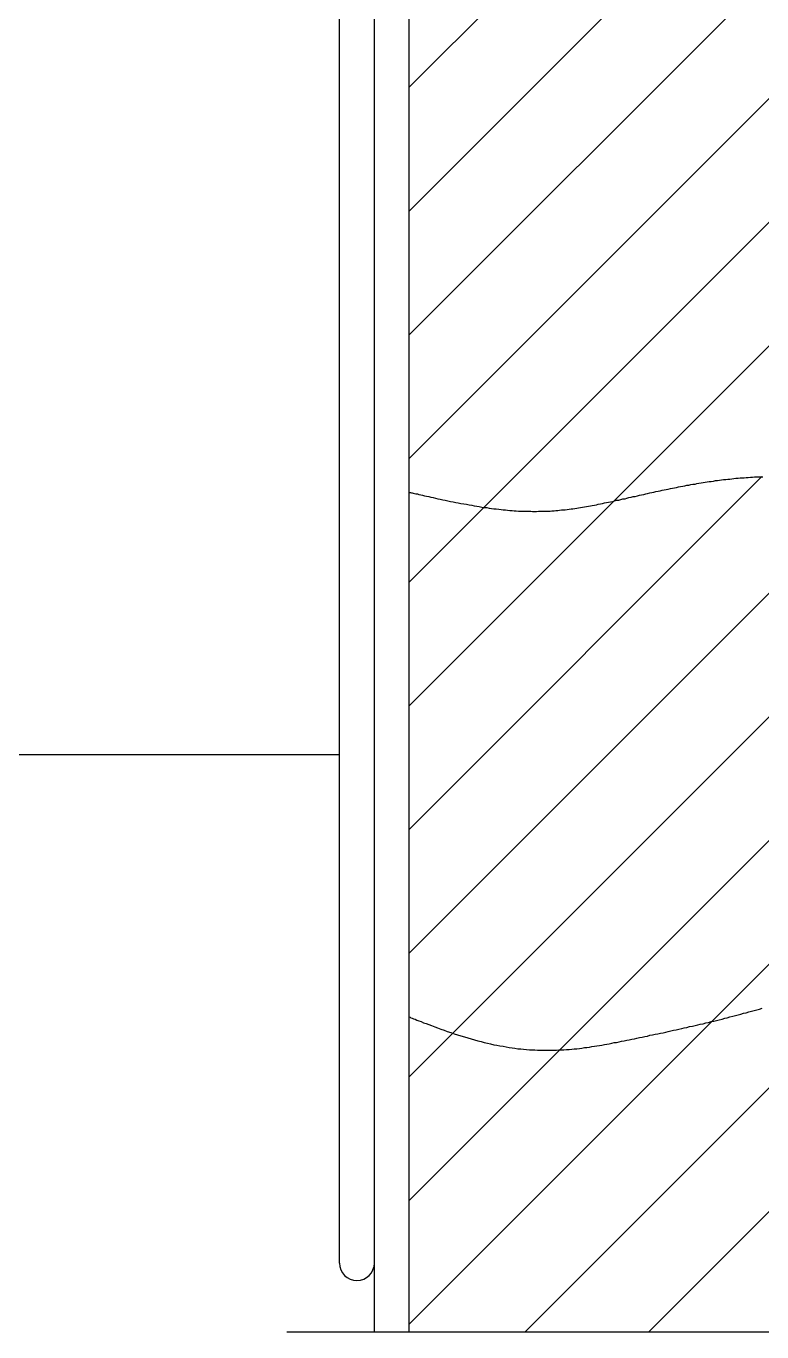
# Model space of a CAD drawing. Extents: x 443 to 1217, y -1921 to -677.
# Drawn here: x 522.27 to 527.88, y -1575.33 to -1565.38 of the extents above; entities that cross this region are included whole.
import ezdxf

# ---------------------------------------------------------------- set-up
doc = ezdxf.new("R2010")
doc.units = 0
doc.header["$MEASUREMENT"] = 0
for name, color, linetype in [('2', 2, 'CONTINUOUS'), ('3', 8, 'CONTINUOUS'), ('5', 7, 'CONTINUOUS')]:
    doc.layers.add(name, color=color, linetype=linetype)

msp = doc.modelspace()

# ---------------------------------------------------------------- linework, layer by layer
at = {"layer": '2', "color": 8, "linetype": 'Continuous'}
for p, q in [((525.1891, -1567.7334), (532.1056, -1560.817)), ((525.1891, -1568.6753), (533.0263, -1560.8382)), ((525.1891, -1565.8497), (530.189, -1560.8498)), ((525.1891, -1566.7916), (531.0465, -1560.9342)), ((526.7454, -1569.0028), (534.8765, -1560.8717)), ((525.7597, -1569.0467), (533.8507, -1560.9556)), ((525.1891, -1571.5009), (527.876, -1568.8141)), ((525.1891, -1572.4428), (528.7737, -1568.8583)), ((525.1891, -1570.5591), (526.7454, -1569.0028)), ((527.4918, -1572.9657), (531.5412, -1568.9163)), ((525.1891, -1569.6172), (525.7597, -1569.0467)), ((525.5194, -1573.0544), (529.488, -1569.0858)), ((526.3588, -1573.1569), (530.4746, -1569.0411)), ((526.0729, -1575.3266), (528.6256, -1572.7739)), ((525.1891, -1575.2684), (527.4918, -1572.9657)), ((527.0147, -1575.3266), (529.401, -1572.9403)), ((525.1891, -1573.3847), (525.5194, -1573.0544)), ((525.1891, -1574.3265), (526.3588, -1573.1569))]:
    msp.add_line(p, q, dxfattribs=at)
at = {"layer": '3', "color": 3, "linetype": 'Continuous'}
for p, q in [((525.1891, -1575.3266), (525.1891, -1554.5472)), ((524.9227, -1575.3266), (524.9227, -1555.2399)), ((524.6563, -1574.8022), (524.6563, -1562.8145)), ((524.2567, -1575.3266), (537.5768, -1575.3266))]:
    msp.add_line(p, q, dxfattribs=at)
at = {"layer": '3', "color": 3}
for p, q in [((527.1628, -1568.9083), (527.1788, -1568.9043)), ((527.1788, -1568.9043), (527.1948, -1568.9023)), ((527.1948, -1568.9023), (527.2108, -1568.8983)), ((527.2108, -1568.8983), (527.2248, -1568.8963)), ((527.2248, -1568.8963), (527.2408, -1568.8923)), ((527.2408, -1568.8923), (527.2568, -1568.8903)), ((527.2568, -1568.8903), (527.2727, -1568.8863)), ((527.2727, -1568.8863), (527.2887, -1568.8843)), ((527.2887, -1568.8843), (527.3027, -1568.8803)), ((527.3027, -1568.8803), (527.3187, -1568.8783)), ((527.3187, -1568.8783), (527.3347, -1568.8743)), ((527.3347, -1568.8743), (527.3507, -1568.8723)), ((527.3507, -1568.8723), (527.3666, -1568.8703)), ((527.3666, -1568.8703), (527.3806, -1568.8663)), ((527.3806, -1568.8663), (527.3966, -1568.8643)), ((527.3966, -1568.8643), (527.4126, -1568.8623)), ((527.4126, -1568.8623), (527.4286, -1568.8583)), ((527.4286, -1568.8583), (527.4446, -1568.8563)), ((527.4446, -1568.8563), (527.4586, -1568.8543)), ((527.4586, -1568.8543), (527.4745, -1568.8523)), ((527.4745, -1568.8523), (527.4905, -1568.8504)), ((527.4905, -1568.8504), (527.5065, -1568.8484)), ((527.5065, -1568.8484), (527.5225, -1568.8444)), ((527.5225, -1568.8444), (527.5365, -1568.8424)), ((527.5365, -1568.8424), (527.5525, -1568.8404)), ((527.5525, -1568.8404), (527.5684, -1568.8384)), ((527.5684, -1568.8384), (527.5844, -1568.8364)), ((527.5844, -1568.8364), (527.6004, -1568.8364)), ((527.6004, -1568.8364), (527.6164, -1568.8344)), ((527.6164, -1568.8344), (527.6304, -1568.8324)), ((527.6304, -1568.8324), (527.6464, -1568.8304)), ((527.6464, -1568.8304), (527.6624, -1568.8284)), ((527.6624, -1568.8284), (527.6783, -1568.8264)), ((527.6783, -1568.8264), (527.6943, -1568.8264)), ((527.6943, -1568.8264), (527.7103, -1568.8244)), ((527.7103, -1568.8244), (527.7263, -1568.8224)), ((527.7263, -1568.8224), (527.7403, -1568.8224)), ((527.7403, -1568.8224), (527.7563, -1568.8204)), ((527.7563, -1568.8204), (527.7722, -1568.8204)), ((527.7722, -1568.8204), (527.7882, -1568.8184)), ((527.7882, -1568.8184), (527.8042, -1568.8184)), ((527.8042, -1568.8184), (527.8202, -1568.8164)), ((527.8202, -1568.8164), (527.8362, -1568.8164)), ((527.8362, -1568.8164), (527.8522, -1568.8144)), ((527.8522, -1568.8144), (527.8681, -1568.8144)), ((527.8681, -1568.8144), (527.8841, -1568.8144)), ((525.1888, -1568.9323), (525.1928, -1568.9343)), ((525.1928, -1568.9343), (525.1988, -1568.9343)), ((525.1988, -1568.9343), (525.2048, -1568.9363)), ((525.2048, -1568.9363), (525.2108, -1568.9383)), ((525.2108, -1568.9383), (525.2188, -1568.9403)), ((525.2188, -1568.9403), (525.2288, -1568.9423)), ((525.2288, -1568.9423), (525.2388, -1568.9443)), ((525.2388, -1568.9443), (525.2508, -1568.9463)), ((525.2508, -1568.9463), (525.2627, -1568.9503)), ((525.2627, -1568.9503), (525.2767, -1568.9522)), ((525.2767, -1568.9522), (525.2907, -1568.9562)), ((525.2907, -1568.9562), (525.3047, -1568.9602)), ((525.3047, -1568.9602), (525.3207, -1568.9622)), ((525.3207, -1568.9622), (525.3367, -1568.9662)), ((525.3367, -1568.9662), (525.3527, -1568.9702)), ((525.3527, -1568.9702), (525.3706, -1568.9742)), ((525.3706, -1568.9742), (525.3886, -1568.9782)), ((525.3886, -1568.9782), (525.4066, -1568.9822)), ((525.4066, -1568.9822), (525.4246, -1568.9862)), ((525.4246, -1568.9862), (525.4446, -1568.9902)), ((525.4446, -1568.9902), (525.4625, -1568.9942)), ((525.4625, -1568.9942), (525.4825, -1568.9982)), ((525.4825, -1568.9982), (525.5025, -1569.0022)), ((525.5025, -1569.0022), (525.5225, -1569.0062)), ((526.7233, -1569.0062), (526.7393, -1569.0022)), ((526.7393, -1569.0022), (526.7533, -1568.9982)), ((526.7533, -1568.9982), (526.7692, -1568.9942)), ((526.7692, -1568.9942), (526.7852, -1568.9922)), ((526.7852, -1568.9922), (526.8012, -1568.9882)), ((526.8012, -1568.9882), (526.8172, -1568.9842)), ((526.8172, -1568.9842), (526.8332, -1568.9822)), ((526.8332, -1568.9822), (526.8472, -1568.9782)), ((526.8472, -1568.9782), (526.8631, -1568.9742)), ((526.8631, -1568.9742), (526.8791, -1568.9702)), ((526.8791, -1568.9702), (526.8951, -1568.9662)), ((526.8951, -1568.9662), (526.9111, -1568.9642)), ((526.9111, -1568.9642), (526.9271, -1568.9602)), ((526.9271, -1568.9602), (526.9431, -1568.9562)), ((526.9431, -1568.9562), (526.9591, -1568.9522)), ((526.9591, -1568.9522), (526.975, -1568.9503)), ((526.975, -1568.9503), (526.991, -1568.9463)), ((526.991, -1568.9463), (527.005, -1568.9423)), ((527.005, -1568.9423), (527.021, -1568.9383)), ((527.021, -1568.9383), (527.037, -1568.9343)), ((527.037, -1568.9343), (527.053, -1568.9323)), ((527.053, -1568.9323), (527.0689, -1568.9283)), ((527.0689, -1568.9283), (527.0849, -1568.9243)), ((527.0849, -1568.9243), (527.1009, -1568.9223)), ((527.1009, -1568.9223), (527.1169, -1568.9183)), ((527.1169, -1568.9183), (527.1309, -1568.9143)), ((527.1309, -1568.9143), (527.1469, -1568.9123)), ((527.1469, -1568.9123), (527.1628, -1568.9083)), ((525.5225, -1569.0062), (525.5425, -1569.0102)), ((525.5425, -1569.0102), (525.5624, -1569.0142)), ((525.5624, -1569.0142), (525.5824, -1569.0182)), ((525.5824, -1569.0182), (525.6044, -1569.0222)), ((525.6044, -1569.0222), (525.6244, -1569.0242)), ((525.6244, -1569.0242), (525.6444, -1569.0282)), ((525.6444, -1569.0282), (525.6643, -1569.0322)), ((525.6643, -1569.0322), (525.6843, -1569.0362)), ((525.6843, -1569.0362), (525.7043, -1569.0382)), ((525.7043, -1569.0382), (525.7223, -1569.0422)), ((525.7223, -1569.0422), (525.7423, -1569.0462)), ((525.7423, -1569.0462), (525.7602, -1569.0482)), ((525.7602, -1569.0482), (525.7802, -1569.0502)), ((525.7802, -1569.0502), (525.7982, -1569.0541)), ((525.7982, -1569.0541), (525.8162, -1569.0561)), ((525.8162, -1569.0561), (525.8342, -1569.0581)), ((525.8342, -1569.0581), (525.8522, -1569.0601)), ((525.8522, -1569.0601), (525.8701, -1569.0621)), ((525.8701, -1569.0621), (525.8881, -1569.0641)), ((525.8881, -1569.0641), (525.9041, -1569.0661)), ((525.9041, -1569.0661), (525.9221, -1569.0681)), ((525.9221, -1569.0681), (525.9381, -1569.0701)), ((525.9381, -1569.0701), (525.9541, -1569.0721)), ((525.9541, -1569.0721), (525.972, -1569.0721)), ((525.972, -1569.0721), (525.988, -1569.0741)), ((525.988, -1569.0741), (526.004, -1569.0741)), ((526.004, -1569.0741), (526.02, -1569.0761)), ((526.02, -1569.0761), (526.036, -1569.0761)), ((526.036, -1569.0761), (526.052, -1569.0781)), ((526.052, -1569.0781), (526.0679, -1569.0781)), ((526.0679, -1569.0781), (526.0819, -1569.0781)), ((526.0819, -1569.0781), (526.0979, -1569.0781)), ((526.0979, -1569.0781), (526.1139, -1569.0781)), ((526.1139, -1569.0781), (526.1279, -1569.0801)), ((526.1279, -1569.0801), (526.1439, -1569.0801)), ((526.1439, -1569.0801), (526.1578, -1569.0801)), ((526.1578, -1569.0801), (526.1738, -1569.0781)), ((526.1738, -1569.0781), (526.1878, -1569.0781)), ((526.1878, -1569.0781), (526.2038, -1569.0781)), ((526.2038, -1569.0781), (526.2178, -1569.0781)), ((526.2178, -1569.0781), (526.2318, -1569.0761)), ((526.2318, -1569.0761), (526.2478, -1569.0761)), ((526.2478, -1569.0761), (526.2617, -1569.0761)), ((526.2617, -1569.0761), (526.2757, -1569.0741)), ((526.2757, -1569.0741), (526.2917, -1569.0741)), ((526.2917, -1569.0741), (526.3057, -1569.0721)), ((526.3057, -1569.0721), (526.3197, -1569.0721)), ((526.3197, -1569.0721), (526.3337, -1569.0701)), ((526.3337, -1569.0701), (526.3497, -1569.0681)), ((526.3497, -1569.0681), (526.3636, -1569.0661)), ((526.3636, -1569.0661), (526.3776, -1569.0661)), ((526.3776, -1569.0661), (526.3916, -1569.0641)), ((526.3916, -1569.0641), (526.4076, -1569.0621)), ((526.4076, -1569.0621), (526.4216, -1569.0601)), ((526.4216, -1569.0601), (526.4356, -1569.0581)), ((526.4356, -1569.0581), (526.4496, -1569.0561)), ((526.4496, -1569.0561), (526.4655, -1569.0541)), ((526.4655, -1569.0541), (526.4795, -1569.0522)), ((526.4795, -1569.0522), (526.4935, -1569.0482)), ((526.4935, -1569.0482), (526.5095, -1569.0462)), ((526.5095, -1569.0462), (526.5235, -1569.0442)), ((526.5235, -1569.0442), (526.5395, -1569.0422)), ((526.5395, -1569.0422), (526.5535, -1569.0382)), ((526.5535, -1569.0382), (526.5694, -1569.0362)), ((526.5694, -1569.0362), (526.5834, -1569.0342)), ((526.5834, -1569.0342), (526.5994, -1569.0302)), ((526.5994, -1569.0302), (526.6154, -1569.0282)), ((526.6154, -1569.0282), (526.6294, -1569.0242)), ((526.6294, -1569.0242), (526.6454, -1569.0222)), ((526.6454, -1569.0222), (526.6613, -1569.0182)), ((526.6613, -1569.0182), (526.6753, -1569.0142)), ((526.6753, -1569.0142), (526.6913, -1569.0122)), ((526.6913, -1569.0122), (526.7073, -1569.0082)), ((526.7073, -1569.0082), (526.7233, -1569.0062)), ((527.7962, -1572.8843), (527.8162, -1572.8783)), ((527.8162, -1572.8783), (527.8382, -1572.8743)), ((527.8382, -1572.8743), (527.8582, -1572.8684)), ((527.8582, -1572.8684), (527.8781, -1572.8624)), ((525.1888, -1572.9283), (525.1948, -1572.9303)), ((525.1948, -1572.9303), (525.2008, -1572.9343)), ((525.2008, -1572.9343), (525.2108, -1572.9383)), ((525.2108, -1572.9383), (525.2208, -1572.9423)), ((525.2208, -1572.9423), (525.2328, -1572.9463)), ((525.2328, -1572.9463), (525.2468, -1572.9523)), ((525.2468, -1572.9523), (525.2627, -1572.9583)), ((525.2627, -1572.9583), (525.2787, -1572.9643)), ((525.2787, -1572.9643), (525.2967, -1572.9723)), ((525.2967, -1572.9723), (525.3167, -1572.9782)), ((525.3167, -1572.9782), (525.3367, -1572.9862)), ((527.4066, -1572.9842), (527.4286, -1572.9802)), ((527.4286, -1572.9802), (527.4486, -1572.9742)), ((527.4486, -1572.9742), (527.4685, -1572.9703)), ((527.4685, -1572.9703), (527.4905, -1572.9643)), ((527.4905, -1572.9643), (527.5105, -1572.9603)), ((527.5105, -1572.9603), (527.5305, -1572.9543)), ((527.5305, -1572.9543), (527.5505, -1572.9503)), ((527.5505, -1572.9503), (527.5724, -1572.9443)), ((527.5724, -1572.9443), (527.5924, -1572.9383)), ((527.5924, -1572.9383), (527.6124, -1572.9343)), ((527.6124, -1572.9343), (527.6324, -1572.9283)), ((527.6324, -1572.9283), (527.6544, -1572.9223)), ((527.6544, -1572.9223), (527.6743, -1572.9183)), ((527.6743, -1572.9183), (527.6943, -1572.9123)), ((527.6943, -1572.9123), (527.7143, -1572.9063)), ((527.7143, -1572.9063), (527.7363, -1572.9003)), ((527.7363, -1572.9003), (527.7563, -1572.8963)), ((527.7563, -1572.8963), (527.7762, -1572.8903)), ((527.7762, -1572.8903), (527.7962, -1572.8843)), ((525.3367, -1572.9862), (525.3586, -1572.9942)), ((525.3586, -1572.9942), (525.3826, -1573.0042)), ((525.3826, -1573.0042), (525.4046, -1573.0122)), ((525.4046, -1573.0122), (525.4286, -1573.0202)), ((525.4286, -1573.0202), (525.4545, -1573.0282)), ((525.4545, -1573.0282), (525.4785, -1573.0382)), ((525.4785, -1573.0382), (525.5045, -1573.0462)), ((525.5045, -1573.0462), (525.5305, -1573.0562)), ((525.5305, -1573.0562), (525.5564, -1573.0642)), ((525.5564, -1573.0642), (525.5824, -1573.0722)), ((525.5824, -1573.0722), (525.6084, -1573.0801)), ((525.6084, -1573.0801), (525.6344, -1573.0881)), ((526.9431, -1573.0861), (526.963, -1573.0821)), ((526.963, -1573.0821), (526.983, -1573.0781)), ((526.983, -1573.0781), (527.003, -1573.0742)), ((527.003, -1573.0742), (527.023, -1573.0682)), ((527.023, -1573.0682), (527.043, -1573.0642)), ((527.043, -1573.0642), (527.0629, -1573.0602)), ((527.0629, -1573.0602), (527.0829, -1573.0562)), ((527.0829, -1573.0562), (527.1029, -1573.0522)), ((527.1029, -1573.0522), (527.1229, -1573.0482)), ((527.1229, -1573.0482), (527.1429, -1573.0442)), ((527.1429, -1573.0442), (527.1628, -1573.0382)), ((527.1628, -1573.0382), (527.1828, -1573.0342)), ((527.1828, -1573.0342), (527.2028, -1573.0302)), ((527.2028, -1573.0302), (527.2228, -1573.0262)), ((527.2228, -1573.0262), (527.2428, -1573.0222)), ((527.2428, -1573.0222), (527.2647, -1573.0162)), ((527.2647, -1573.0162), (527.2847, -1573.0122)), ((527.2847, -1573.0122), (527.3047, -1573.0082)), ((527.3047, -1573.0082), (527.3247, -1573.0022)), ((527.3247, -1573.0022), (527.3467, -1572.9982)), ((527.3467, -1572.9982), (527.3666, -1572.9942)), ((527.3666, -1572.9942), (527.3866, -1572.9882)), ((527.3866, -1572.9882), (527.4066, -1572.9842)), ((525.6344, -1573.0881), (525.6603, -1573.0961)), ((525.6603, -1573.0961), (525.6863, -1573.1021)), ((525.6863, -1573.1021), (525.7103, -1573.1101)), ((525.7103, -1573.1101), (525.7363, -1573.1161)), ((525.7363, -1573.1161), (525.7602, -1573.1221)), ((525.7602, -1573.1221), (525.7842, -1573.1281)), ((525.7842, -1573.1281), (525.8082, -1573.1341)), ((525.8082, -1573.1341), (525.8322, -1573.1401)), ((525.8322, -1573.1401), (525.8561, -1573.1441)), ((525.8561, -1573.1441), (525.8801, -1573.1481)), ((525.8801, -1573.1481), (525.9041, -1573.1521)), ((525.9041, -1573.1521), (525.9261, -1573.1561)), ((525.9261, -1573.1561), (525.9501, -1573.1601)), ((525.9501, -1573.1601), (525.972, -1573.1641)), ((525.972, -1573.1641), (525.994, -1573.1661)), ((525.994, -1573.1661), (526.016, -1573.1701)), ((526.016, -1573.1701), (526.038, -1573.1721)), ((526.038, -1573.1721), (526.0599, -1573.1741)), ((526.0599, -1573.1741), (526.0819, -1573.176)), ((526.0819, -1573.176), (526.1039, -1573.178)), ((526.1039, -1573.178), (526.1239, -1573.178)), ((526.1239, -1573.178), (526.1459, -1573.18)), ((526.1459, -1573.18), (526.1658, -1573.182)), ((526.1658, -1573.182), (526.1878, -1573.182)), ((526.1878, -1573.182), (526.2078, -1573.182)), ((526.2078, -1573.182), (526.2278, -1573.182)), ((526.2278, -1573.182), (526.2478, -1573.182)), ((526.2478, -1573.182), (526.2677, -1573.182)), ((526.2677, -1573.182), (526.2897, -1573.182)), ((526.2897, -1573.182), (526.3097, -1573.182)), ((526.3097, -1573.182), (526.3297, -1573.18)), ((526.3297, -1573.18), (526.3477, -1573.18)), ((526.3477, -1573.18), (526.3676, -1573.178)), ((526.3676, -1573.178), (526.3876, -1573.176)), ((526.3876, -1573.176), (526.4076, -1573.176)), ((526.4076, -1573.176), (526.4276, -1573.1741)), ((526.4276, -1573.1741), (526.4456, -1573.1721)), ((526.4456, -1573.1721), (526.4655, -1573.1701)), ((526.4655, -1573.1701), (526.4855, -1573.1681)), ((526.4855, -1573.1681), (526.5035, -1573.1661)), ((526.5035, -1573.1661), (526.5235, -1573.1621)), ((526.5235, -1573.1621), (526.5415, -1573.1601)), ((526.5415, -1573.1601), (526.5614, -1573.1581)), ((526.5614, -1573.1581), (526.5794, -1573.1541)), ((526.5794, -1573.1541), (526.5994, -1573.1521)), ((526.5994, -1573.1521), (526.6174, -1573.1481)), ((526.6174, -1573.1481), (526.6374, -1573.1461)), ((526.6374, -1573.1461), (526.6554, -1573.1421)), ((526.6554, -1573.1421), (526.6753, -1573.1381)), ((526.6753, -1573.1381), (526.6933, -1573.1361)), ((526.6933, -1573.1361), (526.7133, -1573.1321)), ((526.7133, -1573.1321), (526.7313, -1573.1281)), ((526.7313, -1573.1281), (526.7513, -1573.1241)), ((526.7513, -1573.1241), (526.7692, -1573.1221)), ((526.7692, -1573.1221), (526.7892, -1573.1181)), ((526.7892, -1573.1181), (526.8072, -1573.1141)), ((526.8072, -1573.1141), (526.8272, -1573.1101)), ((526.8272, -1573.1101), (526.8472, -1573.1061)), ((526.8472, -1573.1061), (526.8651, -1573.1021)), ((526.8651, -1573.1021), (526.8851, -1573.0981)), ((526.8851, -1573.0981), (526.9051, -1573.0941)), ((526.9051, -1573.0941), (526.9231, -1573.0901)), ((526.9231, -1573.0901), (526.9431, -1573.0861))]:
    msp.add_line(p, q, dxfattribs=at)
at = {"layer": '3', "color": 3, "linetype": 'Continuous'}
msp.add_arc((524.7895, -1574.8022), 0.1332, 180, 359.99998, dxfattribs=at)
at = {"layer": '5', "color": 3, "linetype": 'Continuous'}
msp.add_line((509.871, -1570.9309), (524.6563, -1570.9309), dxfattribs=at)

doc.saveas('drawing.dxf')
